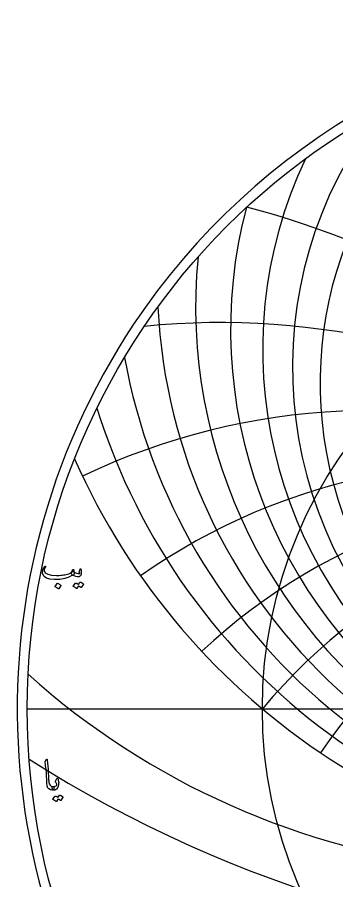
# Model space of a CAD drawing. Header units: millimetres. Extents: x -75 to 75, y -75 to 77.
# Drawn here: x -75.3 to -40.5, y -18.7 to 75.3 of the extents above; entities that cross this region are included whole.
import ezdxf

# ---------------------------------------------------------------- set-up
doc = ezdxf.new("R2010")
doc.units = ezdxf.units.MM
for name, color, linetype in [('CUT_OUTER', 1, 'Continuous'), ('ENGRAVE', 7, 'Continuous'), ('ENGRAVE_FINE', 8, 'Continuous'), ('TEXT', 5, 'Continuous')]:
    doc.layers.add(name, color=color, linetype=linetype)

msp = doc.modelspace()

# ---------------------------------------------------------------- linework, layer by layer
at = {"layer": 'CUT_OUTER'}
for centre, radius, start, end in [((-0.0002, -0.0002), 75.3374, 146.249794, 87.803295), ((-0.0008, 0.0009), 75.3363, 92.195935, 146.250222)]:
    msp.add_arc(centre, radius, start, end, dxfattribs=at)
at = {"layer": 'ENGRAVE'}
msp.add_lwpolyline([(-74.25, 0), (74.25, 0)], dxfattribs=at)
for radius in [74.25, 48.6033]:
    msp.add_circle((0, 0), radius, dxfattribs=at)
for centre, radius, start, end in [((0, 41.2955), 52.0705, 165.229653, 14.770347), ((0, 57.9231), 75.6133, 203.97548, 336.02452), ((0, -40.783), 63.4471, 40, 140), ((0, -40.783), 63.4471, 40, 140), ((-17.8605, 66.6563), 84.4058, 228.168317, 263.981304)]:
    msp.add_arc(centre, radius, start, end, dxfattribs=at)
at = {"layer": 'ENGRAVE_FINE'}
for centre, radius, start, end in [((0, 35.4754), 42.3061, 124.801633, 55.198367), ((0, 37.1893), 45.3227, 141.990147, 38.009853), ((0, 39.1175), 48.5651, 154.69046, 25.30954), ((-75.6133, -40.783), 98.7061, 15.092561, 75.137638), ((-75.6133, -40.783), 98.7061, 15.092561, 75.137638), ((0, 43.7667), 55.8848, 174.434401, 5.565599), ((0, 46.5856), 60.0645, 182.713134, 357.286866), ((-53.2384, -40.783), 82.8242, 19.26514, 95.711992), ((-53.2384, -40.783), 82.8242, 19.26514, 95.711992), ((0, 49.8213), 64.6808, 190.30301, 349.69699), ((-36.6312, -40.783), 73.2623, 23.734738, 115.544112), ((-36.6312, -40.783), 73.2623, 23.734738, 115.544112), ((0, 53.5621), 69.8245, 197.355869, 342.644131), ((-23.0928, -40.783), 67.5189, 28.59547, 125.068875), ((-23.0928, -40.783), 67.5189, 28.59547, 125.068875), ((-11.1874, -40.783), 64.4258, 33.966107, 133.101185), ((-11.1874, -40.783), 64.4258, 33.966107, 133.101185), ((11.1874, -40.783), 64.4258, 46.898815, 146.033893), ((11.1874, -40.783), 64.4258, 46.898815, 146.033893), ((0, 111.5504), 138.4917, 237.678517, 302.321483)]:
    msp.add_arc(centre, radius, start, end, dxfattribs=at)
at = {"layer": 'TEXT'}
for points in [[(-69.1961, 14.9517), (-69.1916, 14.9494), (-69.1873, 14.947), (-69.1834, 14.9447), (-69.1797, 14.9424), (-69.176, 14.9397), (-69.1721, 14.9365), (-69.1678, 14.9327), (-69.1633, 14.9283), (-69.1255, 14.8838), (-69.1106, 14.8206), (-69.1185, 14.7386), (-69.1493, 14.6379), (-69.1776, 14.5767), (-69.2066, 14.5384), (-69.2362, 14.5229), (-69.2664, 14.5302), (-69.2816, 14.5375), (-69.2945, 14.5407), (-69.305, 14.5398), (-69.3132, 14.5349), (-69.6973, 14.3247), (-70.1563, 14.1765), (-70.6902, 14.0905), (-71.2992, 14.0665), (-71.7915, 14.1086), (-72.1633, 14.221), (-72.4145, 14.4037), (-72.5451, 14.6566), (-72.5653, 14.7761), (-72.5697, 14.8955), (-72.5582, 15.015), (-72.531, 15.1344), (-72.4938, 15.2401), (-72.4479, 15.337), (-72.3931, 15.4251), (-72.3296, 15.5044), (-72.3176, 15.5144), (-72.305, 15.5208), (-72.2918, 15.5237), (-72.2781, 15.5232), (-72.2652, 15.5176), (-72.2547, 15.5103), (-72.2465, 15.5012), (-72.2406, 15.4904), (-72.238, 15.4798), (-72.2394, 15.467), (-72.245, 15.4517), (-72.2547, 15.4342), (-72.3226, 15.3346), (-72.3671, 15.2374), (-72.3882, 15.1426), (-72.3858, 15.0501), (-72.2746, 14.8182), (-72.0158, 14.652), (-71.6095, 14.5513), (-71.0556, 14.5161), (-70.9035, 14.5185), (-70.7517, 14.5255), (-70.6002, 14.5372), (-70.449, 14.5536), (-70.299, 14.5747), (-70.151, 14.6004), (-70.0051, 14.6309), (-69.8612, 14.666), (-69.7216, 14.7058), (-69.6071, 14.7456), (-69.5178, 14.7854), (-69.4537, 14.8253), (-69.429, 14.8463), (-69.4063, 14.8721), (-69.3856, 14.9025), (-69.3671, 14.9377), (-69.3496, 14.9769), (-69.3325, 15.0196), (-69.3157, 15.0659), (-69.2991, 15.1157), (-69.2927, 15.1309), (-69.2827, 15.1438), (-69.2693, 15.1543), (-69.2523, 15.1625), (-69.2341, 15.1669), (-69.2172, 15.166), (-69.2014, 15.1599), (-69.1867, 15.1484), (-69.175, 15.1326), (-69.168, 15.1133), (-69.1656, 15.0905), (-69.168, 15.0641)], [(-69.3366, 14.577), (-69.3875, 14.6253), (-69.4139, 14.6859), (-69.4156, 14.7588), (-69.3928, 14.844), (-69.3433, 14.9204), (-69.298, 14.9669), (-69.2567, 14.9836), (-69.2195, 14.9705), (-69.0439, 14.8542), (-68.8682, 14.7726), (-68.6926, 14.7254), (-68.5169, 14.7128), (-68.5108, 14.714), (-68.5064, 14.7175), (-68.5038, 14.7234), (-68.5029, 14.7316), (-68.5073, 14.7471), (-68.5204, 14.7702), (-68.5424, 14.801), (-68.5731, 14.8393), (-68.579, 14.851), (-68.5825, 14.8627), (-68.5837, 14.8744), (-68.5825, 14.8862), (-68.4701, 15.2093), (-68.4648, 15.2216), (-68.4584, 15.2304), (-68.4508, 15.2357), (-68.442, 15.2374), (-68.4332, 15.236), (-68.4256, 15.2316), (-68.4192, 15.2243), (-68.4139, 15.214), (-68.3788, 15.1089), (-68.3577, 15.0044), (-68.3507, 14.9005), (-68.3577, 14.7972), (-68.3805, 14.6686), (-68.4115, 14.5641), (-68.4508, 14.4836), (-68.4982, 14.4271), (-68.5342, 14.3961), (-68.5673, 14.3733), (-68.5974, 14.3586), (-68.6247, 14.3522), (-68.7816, 14.3487), (-68.9525, 14.385), (-69.1375, 14.4611), (-69.3366, 14.577)], [(-70.9713, 13.6496), (-70.9654, 13.6555), (-70.9572, 13.659), (-70.9467, 13.6601), (-70.9338, 13.659), (-70.8428, 13.6221), (-70.757, 13.577), (-70.6765, 13.5237), (-70.6013, 13.4623), (-70.5939, 13.4529), (-70.5907, 13.4435), (-70.5916, 13.4342), (-70.5966, 13.4248), (-70.8167, 13.0688), (-70.8249, 13.0603), (-70.8354, 13.0583), (-70.8483, 13.0627), (-70.8636, 13.0735), (-70.8767, 13.0829), (-70.8975, 13.0969), (-70.9259, 13.1156), (-70.9619, 13.1391), (-71.0061, 13.1672), (-71.0591, 13.2), (-71.1209, 13.2374), (-71.1914, 13.2796), (-71.2008, 13.2866), (-71.2055, 13.2936), (-71.2055, 13.3007), (-71.2008, 13.3077)], [(-68.5029, 13.7808), (-68.497, 13.7866), (-68.4888, 13.7901), (-68.4783, 13.7913), (-68.4654, 13.7901), (-68.4193, 13.7729), (-68.3747, 13.7538), (-68.3315, 13.733), (-68.2898, 13.7105), (-68.2492, 13.6859), (-68.2096, 13.659), (-68.1708, 13.6297), (-68.1329, 13.5981), (-68.1255, 13.5884), (-68.1223, 13.5782), (-68.1232, 13.5673), (-68.1282, 13.5559), (-68.353, 13.2), (-68.3591, 13.1953), (-68.3682, 13.1953), (-68.3802, 13.2), (-68.3952, 13.2093), (-68.4054, 13.218), (-68.4221, 13.2298), (-68.4452, 13.2449), (-68.4748, 13.2632), (-68.5111, 13.285), (-68.5544, 13.3106), (-68.6048, 13.34), (-68.6621, 13.3733), (-68.8401, 13.0969), (-68.8483, 13.0884), (-68.8589, 13.0864), (-68.8717, 13.0908), (-68.887, 13.1016), (-68.9001, 13.111), (-68.9209, 13.125), (-68.9493, 13.1438), (-68.9853, 13.1672), (-69.0295, 13.1953), (-69.0825, 13.2281), (-69.1443, 13.2655), (-69.2148, 13.3077), (-69.2221, 13.3147), (-69.2254, 13.3217), (-69.2245, 13.3288), (-69.2195, 13.3358), (-68.99, 13.6777), (-68.9841, 13.6836), (-68.976, 13.6871), (-68.9654, 13.6883), (-68.9525, 13.6871), (-68.9133, 13.6743), (-68.8752, 13.6596), (-68.8384, 13.6427), (-68.8026, 13.6238), (-68.7681, 13.6032), (-68.7347, 13.5811), (-68.7025, 13.5575), (-68.6715, 13.5325)], [(-72.1402, -5.501), (-72.1311, -5.4869), (-72.1226, -5.4776), (-72.1147, -5.4729), (-72.1074, -5.4729), (-72.0962, -5.479), (-72.0863, -5.4975), (-72.0775, -5.5282), (-72.0699, -5.5712), (-72.0313, -5.9211), (-71.9996, -6.2446), (-71.975, -6.5417), (-71.9575, -6.8125), (-71.9462, -7.044), (-71.9358, -7.2516), (-71.9263, -7.4351), (-71.9177, -7.5947), (-71.9102, -7.7302), (-71.9042, -7.8418), (-71.8997, -7.9293), (-71.8966, -7.9928), (-71.855, -8.1831), (-71.7631, -8.323), (-71.6208, -8.4126), (-71.4282, -8.4518), (-71.3746, -8.4659), (-71.3404, -8.4987), (-71.3255, -8.5502), (-71.3298, -8.6204), (-71.3518, -8.7311), (-71.3755, -8.8101), (-71.401, -8.8576), (-71.4282, -8.8734), (-71.6993, -8.8377), (-71.8989, -8.7305), (-72.0272, -8.5519), (-72.0839, -8.3019), (-72.0929, -8.1824), (-72.1009, -8.0625), (-72.1081, -7.9423), (-72.1144, -7.8218), (-72.1201, -7.7011), (-72.1255, -7.58), (-72.1306, -7.4587), (-72.1355, -7.3371), (-72.1443, -7.1051), (-72.1565, -6.8962), (-72.1724, -6.7105), (-72.1917, -6.5478), (-72.2145, -6.3917), (-72.2409, -6.2252), (-72.2707, -6.0486), (-72.3041, -5.8616), (-72.3085, -5.828), (-72.3076, -5.7972), (-72.3015, -5.7694), (-72.29, -5.7446)], [(-71.1472, -7.8851), (-71.016, -7.5947), (-70.9967, -7.5628), (-70.9762, -7.5514), (-70.9546, -7.5604), (-70.9317, -7.59), (-70.8896, -7.6786), (-70.8568, -7.7709), (-70.8334, -7.8671), (-70.8193, -7.967), (-70.8149, -8.0714), (-70.8205, -8.1807), (-70.836, -8.2951), (-70.8615, -8.4144), (-70.939, -8.6152), (-71.0594, -8.7586), (-71.2224, -8.8447), (-71.4282, -8.8734), (-71.4519, -8.8584), (-71.4762, -8.8137), (-71.5011, -8.739), (-71.5266, -8.6345), (-71.5339, -8.5786), (-71.5324, -8.5326), (-71.5222, -8.4966), (-71.5031, -8.4706), (-71.4879, -8.4606), (-71.4704, -8.4542), (-71.4505, -8.4512), (-71.4282, -8.4518), (-71.2985, -8.4477), (-71.1858, -8.4214), (-71.0901, -8.3728), (-71.0113, -8.3019), (-71.0078, -8.2964), (-71.0067, -8.2891), (-71.0078, -8.28), (-71.0113, -8.2692), (-71.0298, -8.203), (-71.057, -8.1357), (-71.093, -8.0672), (-71.1378, -7.9975), (-71.1524, -7.9711), (-71.1589, -7.9436), (-71.1571, -7.9149), (-71.1472, -7.8851)], [(-70.7303, -9.4027), (-70.7245, -9.3968), (-70.7163, -9.3933), (-70.7057, -9.3921), (-70.6928, -9.3933), (-70.6467, -9.4106), (-70.6021, -9.4296), (-70.5589, -9.4504), (-70.5172, -9.4729), (-70.4766, -9.4975), (-70.437, -9.5244), (-70.3982, -9.5537), (-70.3603, -9.5853), (-70.353, -9.595), (-70.3497, -9.6052), (-70.3506, -9.6161), (-70.3556, -9.6275), (-70.5804, -9.9835), (-70.5866, -9.9881), (-70.5956, -9.9881), (-70.6077, -9.9835), (-70.6226, -9.9741), (-70.6328, -9.9655), (-70.6495, -9.9536), (-70.6726, -9.9385), (-70.7022, -9.9202), (-70.7385, -9.8984), (-70.7818, -9.8728), (-70.8322, -9.8434), (-70.8896, -9.8102), (-71.0675, -10.0865), (-71.0757, -10.095), (-71.0863, -10.097), (-71.0992, -10.0926), (-71.1144, -10.0818), (-71.1276, -10.0724), (-71.1483, -10.0584), (-71.1767, -10.0397), (-71.2127, -10.0162), (-71.257, -9.9881), (-71.3099, -9.9554), (-71.3717, -9.9179), (-71.4423, -9.8757), (-71.4496, -9.8687), (-71.4528, -9.8617), (-71.4519, -9.8546), (-71.4469, -9.8476), (-71.2174, -9.5057), (-71.2116, -9.4998), (-71.2034, -9.4963), (-71.1928, -9.4952), (-71.18, -9.4963), (-71.1407, -9.5091), (-71.1027, -9.5238), (-71.0658, -9.5407), (-71.0301, -9.5596), (-70.9955, -9.5802), (-70.9622, -9.6023), (-70.93, -9.6259), (-70.8989, -9.6509)]]:
    msp.add_lwpolyline(points, close=True, dxfattribs=at)

doc.saveas('drawing.dxf')
